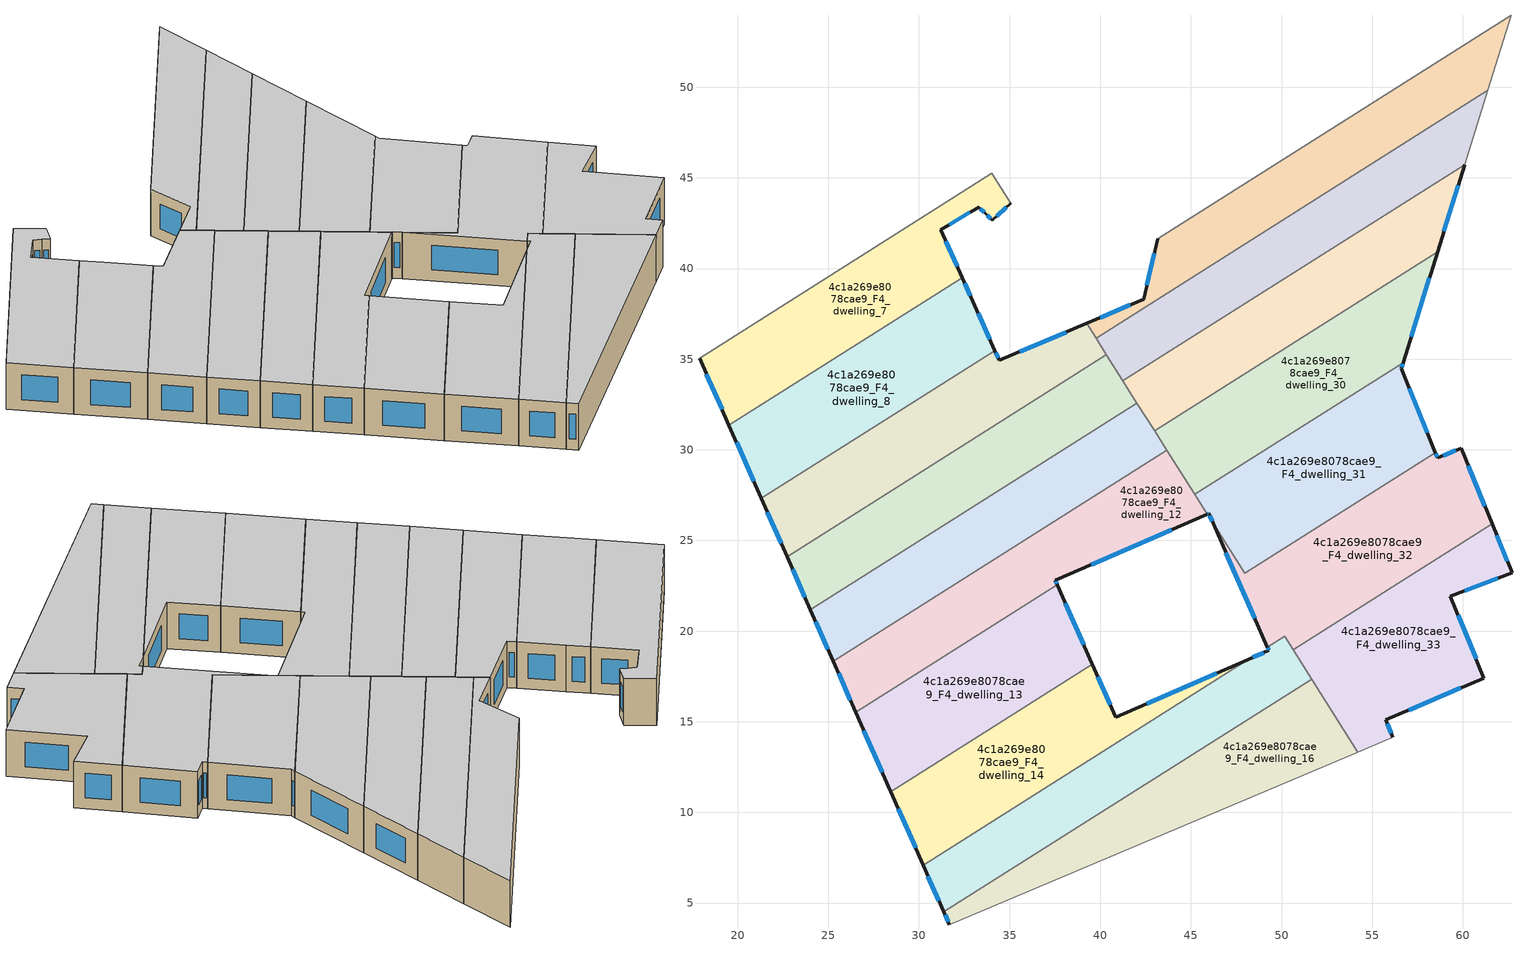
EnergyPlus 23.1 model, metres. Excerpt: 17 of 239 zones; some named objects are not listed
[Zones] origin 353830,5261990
4c1a269e8078cae9_F4_dwelling_10
 floor to 4c1a269e8078cae9_F3_dwelling_10 (EU_floor_Construction): 40.34,35.25 42.03,32.58 24.01,21.19 22.72,24.11 z12
 wall outside (EU_wall_Construction): 22.72,24.11 24.01,21.19 z12:15
 wall to 4c1a269e8078cae9_F4_dwelling_11 (EU_wall_Construction): 24.01,21.19 42.03,32.58 z12:15
 wall to 4c1a269e8078cae9_F4_dwelling_9 (EU_wall_Construction): 40.34,35.25 22.72,24.11 z12:15
 wall to 4c1a269e8078cae9_F4_dwelling_28 (EU_wall_Construction): 41.25,33.81 40.34,35.25 z12:15
 wall to 4c1a269e8078cae9_F4_dwelling_29 (EU_wall_Construction): 42.03,32.58 41.25,33.81 z12:15
 window (EU_Window_Construction): 23.03,23.42 23.71,21.87 z12.7:14.3
 ceiling to 4c1a269e8078cae9_F5_dwelling_10 (EU_floor_Construction): 42.03,32.58 40.34,35.25 22.72,24.11 24.01,21.19 z15
4c1a269e8078cae9_F4_dwelling_11
 floor to 4c1a269e8078cae9_F3_dwelling_11 (EU_floor_Construction): 42.03,32.58 43.67,29.97 25.27,18.33 24.01,21.19 z12
 wall outside (EU_wall_Construction): 24.01,21.19 25.27,18.33 z12:15
 wall to 4c1a269e8078cae9_F4_dwelling_12 (EU_wall_Construction): 25.27,18.33 43.67,29.97 z12:15
 wall to 4c1a269e8078cae9_F4_dwelling_29 (EU_wall_Construction): 42.99,31.05 42.03,32.58 z12:15
 wall to 4c1a269e8078cae9_F4_dwelling_30 (EU_wall_Construction): 43.67,29.97 42.99,31.05 z12:15
 window (EU_Window_Construction): 24.31,20.52 24.98,19 z12.7:14.3
 ceiling to 4c1a269e8078cae9_F5_dwelling_11 (EU_floor_Construction): 43.67,29.97 42.03,32.58 24.01,21.19 25.27,18.33 z15
4c1a269e8078cae9_F4_dwelling_12
 floor to 4c1a269e8078cae9_F3_dwelling_12 (EU_floor_Construction): 43.67,29.97 45.9,26.46 37.53,22.8 37.63,22.57 26.51,15.53 25.27,18.33 z12
 wall outside (EU_wall_Construction): 37.63,22.57 37.53,22.8 45.9,26.46 / 25.27,18.33 26.51,15.53 z12:15
 wall to 4c1a269e8078cae9_F4_dwelling_13 (EU_wall_Construction): 26.51,15.53 37.63,22.57 z12:15
 wall to 4c1a269e8078cae9_F4_dwelling_30 (EU_wall_Construction): 45.21,27.55 43.67,29.97 z12:15
 wall to 4c1a269e8078cae9_F4_dwelling_31 (EU_wall_Construction): 45.9,26.46 45.21,27.55 z12:15
 window (EU_Window_Construction): 39.49,23.66 43.93,25.6 / 37.61,22.62 37.55,22.75 / 25.56,17.67 26.22,16.19 z12.7:14.3
 ceiling to 4c1a269e8078cae9_F5_dwelling_12 (EU_floor_Construction): 37.63,22.57 37.53,22.8 45.9,26.46 43.67,29.97 25.27,18.33 26.51,15.53 z15
4c1a269e8078cae9_F4_dwelling_13
 floor to 4c1a269e8078cae9_F3_dwelling_13 (EU_floor_Construction): 37.63,22.57 39.54,18.22 39.56,18.18 28.44,11.15 28.42,11.19 26.51,15.53 z12
 wall outside (EU_wall_Construction): 26.51,15.53 28.42,11.19 28.44,11.15 / 39.56,18.18 39.54,18.22 37.63,22.57 z12:15
 wall to 4c1a269e8078cae9_F4_dwelling_14 (EU_wall_Construction): 28.44,11.15 39.56,18.18 z12:15
 window (EU_Window_Construction): 26.96,14.51 27.97,12.21 / 39.09,19.24 38.08,21.55 z12.7:14.3
 ceiling to 4c1a269e8078cae9_F5_dwelling_13 (EU_floor_Construction): 39.56,18.18 39.54,18.22 37.63,22.57 26.51,15.53 28.42,11.19 28.44,11.15 z15
4c1a269e8078cae9_F4_dwelling_14
 floor to 4c1a269e8078cae9_F3_dwelling_14 (EU_floor_Construction): 48.14,18.43 30.23,7.1 28.44,11.15 39.56,18.18 40.84,15.25 z12
 wall outside (EU_wall_Construction): 28.44,11.15 30.23,7.1 / 48.14,18.43 40.84,15.25 39.56,18.18 z12:15
 wall to 4c1a269e8078cae9_F4_dwelling_15 (EU_wall_Construction): 30.23,7.1 48.14,18.43 z12:15
 window (EU_Window_Construction): 28.86,10.2 29.81,8.05 / 40.54,15.93 39.86,17.49 / 46.42,17.68 42.56,15.99 z12.7:14.3
 ceiling to 4c1a269e8078cae9_F5_dwelling_14 (EU_floor_Construction): 40.84,15.25 39.56,18.18 28.44,11.15 30.23,7.1 48.14,18.43 z15
4c1a269e8078cae9_F4_dwelling_15
 floor to 4c1a269e8078cae9_F3_dwelling_15 (EU_floor_Construction): 50.17,19.71 51.66,17.35 31.37,4.51 30.23,7.1 48.14,18.43 49.3,18.94 49.22,19.12 z12
 wall outside (EU_wall_Construction): 49.22,19.12 49.3,18.94 48.14,18.43 / 30.23,7.1 31.37,4.51 z12:15
 wall to 4c1a269e8078cae9_F4_dwelling_32 (EU_wall_Construction): 50.63,18.97 50.17,19.71 49.22,19.12 z12:15
 wall to 4c1a269e8078cae9_F4_dwelling_16 (EU_wall_Construction): 31.37,4.51 51.66,17.35 z12:15
 wall to 4c1a269e8078cae9_F4_dwelling_33 (EU_wall_Construction): 51.66,17.35 50.64,18.97 z12:15
 window (EU_Window_Construction): 49.24,19.07 49.28,18.98 / 30.5,6.49 31.1,5.12 / 49.03,18.82 48.41,18.55 z12.7:14.3
 ceiling to 4c1a269e8078cae9_F5_dwelling_15 (EU_floor_Construction): 51.66,17.35 50.17,19.71 49.22,19.12 49.3,18.94 48.14,18.43 30.23,7.1 31.37,4.51 z15
4c1a269e8078cae9_F4_dwelling_16
 floor to 4c1a269e8078cae9_F3_dwelling_16 (EU_floor_Construction): 51.66,17.35 54.21,13.33 31.68,3.81 31.37,4.51 z12
 wall outside (EU_wall_Construction): 31.37,4.51 31.68,3.81 z12:15
 wall adiabatic (EU_wall_Construction): 31.68,3.81 54.21,13.33 z12:15
 wall to 4c1a269e8078cae9_F4_dwelling_33 (EU_wall_Construction): 54.21,13.33 51.66,17.35 z12:15
 window (EU_Window_Construction): 31.44,4.35 31.61,3.97 z12.7:14.3
 ceiling to 4c1a269e8078cae9_F5_dwelling_16 (EU_floor_Construction): 54.21,13.33 51.66,17.35 31.37,4.51 31.68,3.81 z15
4c1a269e8078cae9_F4_dwelling_27
 floor to 4c1a269e8078cae9_F3_dwelling_27 (EU_floor_Construction): 62.66,53.97 61.37,49.82 39.76,36.16 39.25,36.98 42.39,38.3 43.16,41.63 z12
 wall outside (EU_wall_Construction): 43.16,41.63 42.39,38.3 39.25,36.98 z12:15
 wall to 4c1a269e8078cae9_F4_dwelling_26 (EU_wall_Construction): 62.66,53.97 43.16,41.63 z12:15
 wall adiabatic (EU_wall_Construction): 61.37,49.82 62.66,53.97 z12:15
 wall to 4c1a269e8078cae9_F4_dwelling_28 (EU_wall_Construction): 39.76,36.16 61.37,49.82 z12:15
 wall to 4c1a269e8078cae9_F4_dwelling_9 (EU_wall_Construction): 39.25,36.98 39.76,36.16 z12:15
 window (EU_Window_Construction): 41.65,37.99 39.98,37.29 / 42.98,40.85 42.57,39.09 z12.7:14.3
 ceiling to 4c1a269e8078cae9_F5_dwelling_27 (EU_floor_Construction): 61.37,49.82 62.66,53.97 43.16,41.63 42.39,38.3 39.25,36.98 39.76,36.16 z15
4c1a269e8078cae9_F4_dwelling_28
 floor to 4c1a269e8078cae9_F3_dwelling_28 (EU_floor_Construction): 61.37,49.82 60.09,45.73 41.25,33.81 39.76,36.16 z12
 wall to 4c1a269e8078cae9_F4_dwelling_29 (EU_wall_Construction): 41.25,33.81 60.09,45.73 z12:15
 wall adiabatic (EU_wall_Construction): 60.09,45.73 61.37,49.82 z12:15
 wall to 4c1a269e8078cae9_F4_dwelling_9 (EU_wall_Construction): 39.76,36.16 40.34,35.25 z12:15
 ceiling to 4c1a269e8078cae9_F5_dwelling_28 (EU_floor_Construction): 60.09,45.73 61.37,49.82 39.76,36.16 41.25,33.81 z15
4c1a269e8078cae9_F4_dwelling_29
 floor to 4c1a269e8078cae9_F3_dwelling_29 (EU_floor_Construction): 60.09,45.73 58.6,40.92 42.99,31.05 41.25,33.81 z12
 wall outside (EU_wall_Construction): 58.6,40.92 60.09,45.73 z12:15
 wall to 4c1a269e8078cae9_F4_dwelling_30 (EU_wall_Construction): 42.99,31.05 58.6,40.92 z12:15
 window (EU_Window_Construction): 58.95,42.05 59.74,44.6 z12.7:14.3
 ceiling to 4c1a269e8078cae9_F5_dwelling_29 (EU_floor_Construction): 58.6,40.92 60.09,45.73 41.25,33.81 42.99,31.05 z15
4c1a269e8078cae9_F4_dwelling_30
 floor to 4c1a269e8078cae9_F3_dwelling_30 (EU_floor_Construction): 58.6,40.92 56.7,34.82 45.21,27.55 42.99,31.05 z12
 wall outside (EU_wall_Construction): 56.7,34.82 58.6,40.92 z12:15
 wall to 4c1a269e8078cae9_F4_dwelling_31 (EU_wall_Construction): 45.21,27.55 56.7,34.82 z12:15
 window (EU_Window_Construction): 57.15,36.25 58.16,39.49 z12.7:14.3
 ceiling to 4c1a269e8078cae9_F5_dwelling_30 (EU_floor_Construction): 56.7,34.82 58.6,40.92 42.99,31.05 45.21,27.55 z15
4c1a269e8078cae9_F4_dwelling_31
 floor to 4c1a269e8078cae9_F3_dwelling_31 (EU_floor_Construction): 56.7,34.82 56.6,34.49 58.48,29.85 47.96,23.2 46.23,25.94 45.98,26.49 45.9,26.46 45.21,27.55 z12
 wall outside (EU_wall_Construction): 58.48,29.85 56.6,34.49 56.7,34.82 / 45.9,26.46 45.98,26.49 46.23,25.94 z12:15
 wall to 4c1a269e8078cae9_F4_dwelling_32 (EU_wall_Construction): 46.23,25.94 47.96,23.2 58.48,29.85 z12:15
 window (EU_Window_Construction): 56.62,34.57 56.68,34.74 / 58.04,30.94 57.04,33.4 / 46.04,26.36 46.17,26.07 / 45.92,26.46 45.97,26.48 z12.7:14.3
 ceiling to 4c1a269e8078cae9_F5_dwelling_31 (EU_floor_Construction): 58.48,29.85 56.6,34.49 56.7,34.82 45.21,27.55 45.9,26.46 45.98,26.49 46.23,25.94 47.96,23.2 z15
4c1a269e8078cae9_F4_dwelling_32
 floor to 4c1a269e8078cae9_F3_dwelling_32 (EU_floor_Construction): 59.9,30.09 61.61,25.92 50.64,18.97 50.17,19.71 49.22,19.12 46.23,25.94 47.96,23.2 58.48,29.85 58.6,29.56 z12
 wall outside (EU_wall_Construction): 61.61,25.92 59.9,30.09 58.6,29.56 58.48,29.85 / 46.23,25.94 49.22,19.12 z12:15
 wall to 4c1a269e8078cae9_F4_dwelling_33 (EU_wall_Construction): 50.64,18.97 61.61,25.92 z12:15
 window (EU_Window_Construction): 59.6,29.97 58.91,29.68 / 61.21,26.9 60.3,29.11 / 46.93,24.34 48.52,20.72 / 58.57,29.63 58.51,29.78 z12.7:14.3
 ceiling to 4c1a269e8078cae9_F5_dwelling_32 (EU_floor_Construction): 61.61,25.92 59.9,30.09 58.6,29.56 58.48,29.85 47.96,23.2 46.23,25.94 49.22,19.12 50.17,19.71 50.64,18.97 z15
4c1a269e8078cae9_F4_dwelling_33
 floor to 4c1a269e8078cae9_F3_dwelling_33 (EU_floor_Construction): 61.61,25.92 62.71,23.22 59.32,21.93 61.16,17.41 55.74,15.11 56.13,14.14 54.21,13.33 50.64,18.97 z12
 wall outside (EU_wall_Construction): 56.13,14.14 55.74,15.11 61.16,17.41 59.32,21.93 62.71,23.22 61.61,25.92 z12:15
 wall adiabatic (EU_wall_Construction): 54.21,13.33 56.13,14.14 z12:15
 window (EU_Window_Construction): 57.01,15.65 59.89,16.87 / 56.04,14.37 55.83,14.88 / 62.45,23.85 61.87,25.28 / 60.11,22.24 61.91,22.92 / 60.73,18.47 59.75,20.87 z12.7:14.3
 ceiling to 4c1a269e8078cae9_F5_dwelling_33 (EU_floor_Construction): 61.16,17.41 59.32,21.93 62.71,23.22 61.61,25.92 50.64,18.97 54.21,13.33 56.13,14.14 55.74,15.11 z15
4c1a269e8078cae9_F4_dwelling_7
 floor to 4c1a269e8078cae9_F3_dwelling_7 (EU_floor_Construction): 34.01,45.25 35.06,43.6 34.04,42.67 33.68,43.01 33.29,43.39 31.19,42.13 32.38,39.5 19.52,31.36 17.89,35.05 z12
 wall outside (EU_wall_Construction): 32.38,39.5 31.19,42.13 33.29,43.39 33.68,43.01 34.04,42.67 35.06,43.6 / 17.89,35.05 19.52,31.36 z12:15
 wall to 4c1a269e8078cae9_F4_dwelling_8 (EU_wall_Construction): 19.52,31.36 32.38,39.5 z12:15
 wall to 4c1a269e8078cae9_F4_dwelling_6 (EU_wall_Construction): 34.01,45.25 17.89,35.05 z12:15
 wall to 4c1a269e8078cae9_F4_dwelling_23 (EU_wall_Construction): 35.06,43.6 34.01,45.25 z12:15
 window (EU_Window_Construction): 34.28,42.89 34.82,43.38 / 33.77,42.93 33.95,42.75 / 33.38,43.3 33.59,43.1 / 31.68,42.43 32.79,43.09 / 32.1,40.12 31.47,41.51 / 18.28,34.18 19.14,32.23 z12.7:14.3
 ceiling to 4c1a269e8078cae9_F5_dwelling_7 (EU_floor_Construction): 32.38,39.5 31.19,42.13 33.29,43.39 33.68,43.01 34.04,42.67 35.06,43.6 34.01,45.25 17.89,35.05 19.52,31.36 z15
4c1a269e8078cae9_F4_dwelling_8
 floor to 4c1a269e8078cae9_F3_dwelling_8 (EU_floor_Construction): 32.97,38.18 34.18,35.48 21.3,27.33 19.52,31.36 32.38,39.5 z12
 wall outside (EU_wall_Construction): 34.18,35.48 32.97,38.18 32.38,39.5 / 19.52,31.36 21.3,27.33 z12:15
 wall to 4c1a269e8078cae9_F4_dwelling_9 (EU_wall_Construction): 21.3,27.33 34.18,35.48 z12:15
 window (EU_Window_Construction): 33.9,36.11 33.26,37.55 / 19.94,30.42 20.88,28.27 / 32.84,38.49 32.52,39.19 z12.7:14.3
 ceiling to 4c1a269e8078cae9_F5_dwelling_8 (EU_floor_Construction): 34.18,35.48 32.97,38.18 32.38,39.5 19.52,31.36 21.3,27.33 z15
4c1a269e8078cae9_F4_dwelling_9
 floor to 4c1a269e8078cae9_F3_dwelling_9 (EU_floor_Construction): 39.25,36.98 40.34,35.25 22.72,24.11 21.3,27.33 34.18,35.48 34.42,34.94 z12
 wall outside (EU_wall_Construction): 39.25,36.98 34.42,34.94 34.18,35.48 / 21.3,27.33 22.72,24.11 z12:15
 window (EU_Window_Construction): 38.11,36.5 35.56,35.42 / 21.64,26.57 22.39,24.86 / 34.37,35.07 34.24,35.35 z12.7:14.3
 ceiling to 4c1a269e8078cae9_F5_dwelling_9 (EU_floor_Construction): 40.34,35.25 39.25,36.98 34.42,34.94 34.18,35.48 21.3,27.33 22.72,24.11 z15
[Building]
EU S2 Campaign: North Axis=0; Terrain=City; Solar Distribution=FullExterior
[Site:Location]
Budapest.Ferenc.Liszt.Intl.AP: Latitude=47.437; Longitude=19.256; Time Zone=1; Elevation=185
[SizingPeriod:WeatherFileDays]
AnnualSizingPeriod: Begin Month=1; Begin Day of Month=1; End Month=12; End Day of Month=31; Day of Week for Start Day=Monday; Use Weather File Daylight Saving Period=No; Use Weather File Rain and Snow Indicators=No
[MATERIAL]
EU_InternalMass_Material: Roughness=MediumRough; Thickness=0.1; Conductivity=1; Density=1800; Specific Heat=900; Thermal Absorptance=0.9; Solar Absorptance=0.7; Visible Absorptance=0.7
[MATERIAL:NOMASS] Roughness=MediumRough; Thermal Absorptance=0.9; Solar Absorptance=0.7; Visible Absorptance=0.7
Name | Thermal Resistance
EU_wall_NoMass | 0.832559
EU_floor_NoMass | 0.872794
[WINDOWMATERIAL:SIMPLEGLAZINGSYSTEM]
EU_Window_SimpleGlazing: UFactor=2.79869; Solar Heat Gain Coefficient=0.75; Visible Transmittance=0.75
[CONSTRUCTION]
EU_wall_Construction: EU_wall_NoMass
EU_floor_Construction: EU_floor_NoMass
EU_Window_Construction: EU_Window_SimpleGlazing
EU_InternalMass_Construction: EU_InternalMass_Material
[ZONE] Type=1; Multiplier=1; Ceiling Height=autocalculate; Floor Area=autocalculate; Part of Total Floor Area=Yes
Name | Volume
4c1a269e8078cae9_F4_dwelling_10 | 199.494
4c1a269e8078cae9_F4_dwelling_11; 4c1a269e8078cae9_F4_dwelling_7 | 199.467
4c1a269e8078cae9_F4_dwelling_12 | 211.982
4c1a269e8078cae9_F4_dwelling_13 | 186.942
4c1a269e8078cae9_F4_dwelling_14 | 187.154
4c1a269e8078cae9_F4_dwelling_15 | 199.475
4c1a269e8078cae9_F4_dwelling_16 | 199.479
4c1a269e8078cae9_F4_dwelling_27 | 199.487
4c1a269e8078cae9_F4_dwelling_28 | 199.463
4c1a269e8078cae9_F4_dwelling_29 | 199.514
4c1a269e8078cae9_F4_dwelling_30 | 199.458
4c1a269e8078cae9_F4_dwelling_31 | 199.469
4c1a269e8078cae9_F4_dwelling_32 | 211.801
4c1a269e8078cae9_F4_dwelling_33 | 199.485
4c1a269e8078cae9_F4_dwelling_8 | 199.471
4c1a269e8078cae9_F4_dwelling_9 | 199.47
[INTERNALMASS] Construction=EU_InternalMass_Construction
Name | Zone or ZoneList | Surface Area
4c1a269e8078cae9_F4_dwelling_7_EU_InternalMass | 4c1a269e8078cae9_F4_dwelling_7 | 66.4888
4c1a269e8078cae9_F4_dwelling_8_EU_InternalMass | 4c1a269e8078cae9_F4_dwelling_8 | 66.4904
4c1a269e8078cae9_F4_dwelling_9_EU_InternalMass | 4c1a269e8078cae9_F4_dwelling_9 | 66.4901
4c1a269e8078cae9_F4_dwelling_10_EU_InternalMass | 4c1a269e8078cae9_F4_dwelling_10 | 66.498
4c1a269e8078cae9_F4_dwelling_11_EU_InternalMass | 4c1a269e8078cae9_F4_dwelling_11 | 66.4889
4c1a269e8078cae9_F4_dwelling_12_EU_InternalMass | 4c1a269e8078cae9_F4_dwelling_12 | 70.6595
4c1a269e8078cae9_F4_dwelling_13_EU_InternalMass | 4c1a269e8078cae9_F4_dwelling_13 | 62.3197
4c1a269e8078cae9_F4_dwelling_14_EU_InternalMass | 4c1a269e8078cae9_F4_dwelling_14 | 62.3785
4c1a269e8078cae9_F4_dwelling_15_EU_InternalMass | 4c1a269e8078cae9_F4_dwelling_15 | 66.4918
4c1a269e8078cae9_F4_dwelling_16_EU_InternalMass | 4c1a269e8078cae9_F4_dwelling_16 | 66.4932
4c1a269e8078cae9_F4_dwelling_27_EU_InternalMass | 4c1a269e8078cae9_F4_dwelling_27 | 66.4954
4c1a269e8078cae9_F4_dwelling_28_EU_InternalMass | 4c1a269e8078cae9_F4_dwelling_28 | 66.4875
4c1a269e8078cae9_F4_dwelling_29_EU_InternalMass | 4c1a269e8078cae9_F4_dwelling_29 | 66.5045
4c1a269e8078cae9_F4_dwelling_30_EU_InternalMass | 4c1a269e8078cae9_F4_dwelling_30 | 66.4861
4c1a269e8078cae9_F4_dwelling_31_EU_InternalMass | 4c1a269e8078cae9_F4_dwelling_31 | 66.4899
4c1a269e8078cae9_F4_dwelling_32_EU_InternalMass | 4c1a269e8078cae9_F4_dwelling_32 | 70.6003
4c1a269e8078cae9_F4_dwelling_33_EU_InternalMass | 4c1a269e8078cae9_F4_dwelling_33 | 66.495
[OTHEREQUIPMENT] Fuel Type=Electricity; Design Level Calculation Method=Watts/Area; Power per Zone Floor Area=1; Fraction Latent=0; Fraction Radiant=0; Fraction Lost=0; Carbon Dioxide Generation Rate=0; EndUse Subcategory=EU_Step8_InternalGains
Name | Zone or ZoneList or Space or SpaceList | Schedule
EU_Step8_InternalGain_4c1a269e8078cae9_F4_dwelling_7_f000 | 4c1a269e8078cae9_F4_dwelling_7 | EU_Step8_GainSchedule_4c1a269e8078cae9_F4_dwelling_7_f000
EU_Step8_InternalGain_4c1a269e8078cae9_F4_dwelling_8_f000 | 4c1a269e8078cae9_F4_dwelling_8 | EU_Step8_GainSchedule_4c1a269e8078cae9_F4_dwelling_8_f000
EU_Step8_InternalGain_4c1a269e8078cae9_F4_dwelling_9_f000 | 4c1a269e8078cae9_F4_dwelling_9 | EU_Step8_GainSchedule_4c1a269e8078cae9_F4_dwelling_9_f000
EU_Step8_InternalGain_4c1a269e8078cae9_F4_dwelling_10_f000 | 4c1a269e8078cae9_F4_dwelling_10 | EU_Step8_GainSchedule_4c1a269e8078cae9_F4_dwelling_10_f000
EU_Step8_InternalGain_4c1a269e8078cae9_F4_dwelling_11_f000 | 4c1a269e8078cae9_F4_dwelling_11 | EU_Step8_GainSchedule_4c1a269e8078cae9_F4_dwelling_11_f000
EU_Step8_InternalGain_4c1a269e8078cae9_F4_dwelling_12_f000 | 4c1a269e8078cae9_F4_dwelling_12 | EU_Step8_GainSchedule_4c1a269e8078cae9_F4_dwelling_12_f000
EU_Step8_InternalGain_4c1a269e8078cae9_F4_dwelling_13_f000 | 4c1a269e8078cae9_F4_dwelling_13 | EU_Step8_GainSchedule_4c1a269e8078cae9_F4_dwelling_13_f000
EU_Step8_InternalGain_4c1a269e8078cae9_F4_dwelling_14_f000 | 4c1a269e8078cae9_F4_dwelling_14 | EU_Step8_GainSchedule_4c1a269e8078cae9_F4_dwelling_14_f000
EU_Step8_InternalGain_4c1a269e8078cae9_F4_dwelling_15_f000 | 4c1a269e8078cae9_F4_dwelling_15 | EU_Step8_GainSchedule_4c1a269e8078cae9_F4_dwelling_15_f000
EU_Step8_InternalGain_4c1a269e8078cae9_F4_dwelling_16_f000 | 4c1a269e8078cae9_F4_dwelling_16 | EU_Step8_GainSchedule_4c1a269e8078cae9_F4_dwelling_16_f000
EU_Step8_InternalGain_4c1a269e8078cae9_F4_dwelling_27_f000 | 4c1a269e8078cae9_F4_dwelling_27 | EU_Step8_GainSchedule_4c1a269e8078cae9_F4_dwelling_27_f000
EU_Step8_InternalGain_4c1a269e8078cae9_F4_dwelling_28_f000 | 4c1a269e8078cae9_F4_dwelling_28 | EU_Step8_GainSchedule_4c1a269e8078cae9_F4_dwelling_28_f000
EU_Step8_InternalGain_4c1a269e8078cae9_F4_dwelling_29_f000 | 4c1a269e8078cae9_F4_dwelling_29 | EU_Step8_GainSchedule_4c1a269e8078cae9_F4_dwelling_29_f000
EU_Step8_InternalGain_4c1a269e8078cae9_F4_dwelling_30_f000 | 4c1a269e8078cae9_F4_dwelling_30 | EU_Step8_GainSchedule_4c1a269e8078cae9_F4_dwelling_30_f000
EU_Step8_InternalGain_4c1a269e8078cae9_F4_dwelling_31_f000 | 4c1a269e8078cae9_F4_dwelling_31 | EU_Step8_GainSchedule_4c1a269e8078cae9_F4_dwelling_31_f000
EU_Step8_InternalGain_4c1a269e8078cae9_F4_dwelling_32_f000 | 4c1a269e8078cae9_F4_dwelling_32 | EU_Step8_GainSchedule_4c1a269e8078cae9_F4_dwelling_32_f000
EU_Step8_InternalGain_4c1a269e8078cae9_F4_dwelling_33_f000 | 4c1a269e8078cae9_F4_dwelling_33 | EU_Step8_GainSchedule_4c1a269e8078cae9_F4_dwelling_33_f000
[ZONEVENTILATION:DESIGNFLOWRATE] Schedule=EU_AlwaysOn; Design Flow Rate Calculation Method=AirChanges/Hour; Air Changes per Hour=0.475469; Ventilation Type=Natural; Fan Pressure Rise=0; Fan Total Efficiency=1; Constant Term Coefficient=1; Temperature Term Coefficient=0; Velocity Term Coefficient=0; Velocity Squared Term Coefficient=0; Minimum Indoor Temperature=-100; Maximum Indoor Temperature=100; Delta Temperature=-100; Minimum Outdoor Temperature=-100; Maximum Outdoor Temperature=100; Maximum Wind Speed=40
Name | Zone or ZoneList or Space or SpaceList
EU_ConstantAir_4c1a269e8078cae9_F4_dwelling_7 | 4c1a269e8078cae9_F4_dwelling_7
EU_ConstantAir_4c1a269e8078cae9_F4_dwelling_8 | 4c1a269e8078cae9_F4_dwelling_8
EU_ConstantAir_4c1a269e8078cae9_F4_dwelling_9 | 4c1a269e8078cae9_F4_dwelling_9
EU_ConstantAir_4c1a269e8078cae9_F4_dwelling_10 | 4c1a269e8078cae9_F4_dwelling_10
EU_ConstantAir_4c1a269e8078cae9_F4_dwelling_11 | 4c1a269e8078cae9_F4_dwelling_11
EU_ConstantAir_4c1a269e8078cae9_F4_dwelling_12 | 4c1a269e8078cae9_F4_dwelling_12
EU_ConstantAir_4c1a269e8078cae9_F4_dwelling_13 | 4c1a269e8078cae9_F4_dwelling_13
EU_ConstantAir_4c1a269e8078cae9_F4_dwelling_14 | 4c1a269e8078cae9_F4_dwelling_14
EU_ConstantAir_4c1a269e8078cae9_F4_dwelling_15 | 4c1a269e8078cae9_F4_dwelling_15
EU_ConstantAir_4c1a269e8078cae9_F4_dwelling_16 | 4c1a269e8078cae9_F4_dwelling_16
EU_ConstantAir_4c1a269e8078cae9_F4_dwelling_27 | 4c1a269e8078cae9_F4_dwelling_27
EU_ConstantAir_4c1a269e8078cae9_F4_dwelling_28 | 4c1a269e8078cae9_F4_dwelling_28
EU_ConstantAir_4c1a269e8078cae9_F4_dwelling_29 | 4c1a269e8078cae9_F4_dwelling_29
EU_ConstantAir_4c1a269e8078cae9_F4_dwelling_30 | 4c1a269e8078cae9_F4_dwelling_30
EU_ConstantAir_4c1a269e8078cae9_F4_dwelling_31 | 4c1a269e8078cae9_F4_dwelling_31
EU_ConstantAir_4c1a269e8078cae9_F4_dwelling_32 | 4c1a269e8078cae9_F4_dwelling_32
EU_ConstantAir_4c1a269e8078cae9_F4_dwelling_33 | 4c1a269e8078cae9_F4_dwelling_33
[HVACTEMPLATE:ZONE:IDEALLOADSAIRSYSTEM] System Availability Schedule=EU_AlwaysOn; Maximum Heating Supply Air Temperature=50; Minimum Cooling Supply Air Temperature=13; Maximum Heating Supply Air Humidity Ratio=0.0156; Minimum Cooling Supply Air Humidity Ratio=0.0077; Heating Limit=NoLimit; Cooling Limit=NoLimit; Heating Availability Schedule=EU_AlwaysOn; Cooling Availability Schedule=EU_CoolingOff; Dehumidification Control Type=ConstantSensibleHeatRatio; Cooling Sensible Heat Ratio=0.7; Dehumidification Setpoint=60; Humidification Control Type=None; Humidification Setpoint=30; Outdoor Air Method=None; Outdoor Air Flow Rate per Person=0.00944; Outdoor Air Flow Rate per Zone Floor Area=0; Outdoor Air Flow Rate per Zone=0; Demand Controlled Ventilation Type=None; Outdoor Air Economizer Type=NoEconomizer; Heat Recovery Type=None; Sensible Heat Recovery Effectiveness=0.7; Latent Heat Recovery Effectiveness=0.65
Name | Template Thermostat
4c1a269e8078cae9_F4_dwelling_7 | EU_HeatOnly_4c1a269e8078cae9_F4_dwelling_7
4c1a269e8078cae9_F4_dwelling_8 | EU_HeatOnly_4c1a269e8078cae9_F4_dwelling_8
4c1a269e8078cae9_F4_dwelling_9 | EU_HeatOnly_4c1a269e8078cae9_F4_dwelling_9
4c1a269e8078cae9_F4_dwelling_10 | EU_HeatOnly_4c1a269e8078cae9_F4_dwelling_10
4c1a269e8078cae9_F4_dwelling_11 | EU_HeatOnly_4c1a269e8078cae9_F4_dwelling_11
4c1a269e8078cae9_F4_dwelling_12 | EU_HeatOnly_4c1a269e8078cae9_F4_dwelling_12
4c1a269e8078cae9_F4_dwelling_13 | EU_HeatOnly_4c1a269e8078cae9_F4_dwelling_13
4c1a269e8078cae9_F4_dwelling_14 | EU_HeatOnly_4c1a269e8078cae9_F4_dwelling_14
4c1a269e8078cae9_F4_dwelling_15 | EU_HeatOnly_4c1a269e8078cae9_F4_dwelling_15
4c1a269e8078cae9_F4_dwelling_16 | EU_HeatOnly_4c1a269e8078cae9_F4_dwelling_16
4c1a269e8078cae9_F4_dwelling_27 | EU_HeatOnly_4c1a269e8078cae9_F4_dwelling_27
4c1a269e8078cae9_F4_dwelling_28 | EU_HeatOnly_4c1a269e8078cae9_F4_dwelling_28
4c1a269e8078cae9_F4_dwelling_29 | EU_HeatOnly_4c1a269e8078cae9_F4_dwelling_29
4c1a269e8078cae9_F4_dwelling_30 | EU_HeatOnly_4c1a269e8078cae9_F4_dwelling_30
4c1a269e8078cae9_F4_dwelling_31 | EU_HeatOnly_4c1a269e8078cae9_F4_dwelling_31
4c1a269e8078cae9_F4_dwelling_32 | EU_HeatOnly_4c1a269e8078cae9_F4_dwelling_32
4c1a269e8078cae9_F4_dwelling_33 | EU_HeatOnly_4c1a269e8078cae9_F4_dwelling_33
[SIZING:ZONE] Zone Cooling Design Supply Air Temperature Input Method=SupplyAirTemperature; Zone Cooling Design Supply Air Temperature=13; Zone Heating Design Supply Air Temperature Input Method=SupplyAirTemperature; Zone Heating Design Supply Air Temperature=50; Zone Cooling Design Supply Air Humidity Ratio=0.008; Zone Heating Design Supply Air Humidity Ratio=0.008; Cooling Design Air Flow Method=DesignDay; Cooling Design Air Flow Rate=0; Cooling Minimum Air Flow per Zone Floor Area=0.000762; Cooling Minimum Air Flow=0; Cooling Minimum Air Flow Fraction=0.2; Heating Design Air Flow Method=DesignDay; Heating Design Air Flow Rate=0; Heating Maximum Air Flow per Zone Floor Area=0.002032; Heating Maximum Air Flow=0.141576; Heating Maximum Air Flow Fraction=0.3; Account for Dedicated Outdoor Air System=No; Dedicated Outdoor Air System Control Strategy=NeutralSupplyAir; Dedicated Outdoor Air Low Setpoint Temperature for Design=autosize; Dedicated Outdoor Air High Setpoint Temperature for Design=autosize; Zone Load Sizing Method=Sensible Load Only No Latent Load; Zone Latent Cooling Design Supply Air Humidity Ratio Input Method=HumidityRatioDifference; Zone Cooling Design Supply Air Humidity Ratio Difference=0.005; Zone Latent Heating Design Supply Air Humidity Ratio Input Method=HumidityRatioDifference; Zone Humidification Design Supply Air Humidity Ratio Difference=0.005
4c1a269e8078cae9_F4_dwelling_7; 4c1a269e8078cae9_F4_dwelling_8; 4c1a269e8078cae9_F4_dwelling_9; 4c1a269e8078cae9_F4_dwelling_10; 4c1a269e8078cae9_F4_dwelling_11; 4c1a269e8078cae9_F4_dwelling_12; 4c1a269e8078cae9_F4_dwelling_13; 4c1a269e8078cae9_F4_dwelling_14; 4c1a269e8078cae9_F4_dwelling_15; 4c1a269e8078cae9_F4_dwelling_16; 4c1a269e8078cae9_F4_dwelling_27; 4c1a269e8078cae9_F4_dwelling_28; 4c1a269e8078cae9_F4_dwelling_29; 4c1a269e8078cae9_F4_dwelling_30; 4c1a269e8078cae9_F4_dwelling_31; 4c1a269e8078cae9_F4_dwelling_32; 4c1a269e8078cae9_F4_dwelling_33
[SCHEDULE:CONSTANT]
Name | Hourly Value
EU_AlwaysOn | 1
EU_CoolingOff | 0
[SCHEDULE:FILE] Column Number=1; Rows to Skip at Top=0; Number of Hours of Data=8760; Column Separator=Comma; Interpolate to Timestep=No; Minutes per Item=60; Adjust Schedule for Daylight Savings=Yes
Name | File
EU_Step8_GainSchedule_4c1a269e8078cae9_F4_dwelling_7_f000 | ../../schedules/4c1a269e8078cae9/4c1a269e8078cae9_F4_dwelling_7_f000_gain.csv
EU_Step8_GainSchedule_4c1a269e8078cae9_F4_dwelling_8_f000 | ../../schedules/4c1a269e8078cae9/4c1a269e8078cae9_F4_dwelling_8_f000_gain.csv
EU_Step8_GainSchedule_4c1a269e8078cae9_F4_dwelling_9_f000 | ../../schedules/4c1a269e8078cae9/4c1a269e8078cae9_F4_dwelling_9_f000_gain.csv
EU_Step8_GainSchedule_4c1a269e8078cae9_F4_dwelling_10_f000 | ../../schedules/4c1a269e8078cae9/4c1a269e8078cae9_F4_dwelling_10_f000_gain.csv
EU_Step8_GainSchedule_4c1a269e8078cae9_F4_dwelling_11_f000 | ../../schedules/4c1a269e8078cae9/4c1a269e8078cae9_F4_dwelling_11_f000_gain.csv
EU_Step8_GainSchedule_4c1a269e8078cae9_F4_dwelling_12_f000 | ../../schedules/4c1a269e8078cae9/4c1a269e8078cae9_F4_dwelling_12_f000_gain.csv
EU_Step8_GainSchedule_4c1a269e8078cae9_F4_dwelling_13_f000 | ../../schedules/4c1a269e8078cae9/4c1a269e8078cae9_F4_dwelling_13_f000_gain.csv
EU_Step8_GainSchedule_4c1a269e8078cae9_F4_dwelling_14_f000 | ../../schedules/4c1a269e8078cae9/4c1a269e8078cae9_F4_dwelling_14_f000_gain.csv
EU_Step8_GainSchedule_4c1a269e8078cae9_F4_dwelling_15_f000 | ../../schedules/4c1a269e8078cae9/4c1a269e8078cae9_F4_dwelling_15_f000_gain.csv
EU_Step8_GainSchedule_4c1a269e8078cae9_F4_dwelling_16_f000 | ../../schedules/4c1a269e8078cae9/4c1a269e8078cae9_F4_dwelling_16_f000_gain.csv
EU_Step8_GainSchedule_4c1a269e8078cae9_F4_dwelling_27_f000 | ../../schedules/4c1a269e8078cae9/4c1a269e8078cae9_F4_dwelling_27_f000_gain.csv
EU_Step8_GainSchedule_4c1a269e8078cae9_F4_dwelling_28_f000 | ../../schedules/4c1a269e8078cae9/4c1a269e8078cae9_F4_dwelling_28_f000_gain.csv
EU_Step8_GainSchedule_4c1a269e8078cae9_F4_dwelling_29_f000 | ../../schedules/4c1a269e8078cae9/4c1a269e8078cae9_F4_dwelling_29_f000_gain.csv
EU_Step8_GainSchedule_4c1a269e8078cae9_F4_dwelling_30_f000 | ../../schedules/4c1a269e8078cae9/4c1a269e8078cae9_F4_dwelling_30_f000_gain.csv
EU_Step8_GainSchedule_4c1a269e8078cae9_F4_dwelling_31_f000 | ../../schedules/4c1a269e8078cae9/4c1a269e8078cae9_F4_dwelling_31_f000_gain.csv
EU_Step8_GainSchedule_4c1a269e8078cae9_F4_dwelling_32_f000 | ../../schedules/4c1a269e8078cae9/4c1a269e8078cae9_F4_dwelling_32_f000_gain.csv
EU_Step8_GainSchedule_4c1a269e8078cae9_F4_dwelling_33_f000 | ../../schedules/4c1a269e8078cae9/4c1a269e8078cae9_F4_dwelling_33_f000_gain.csv
